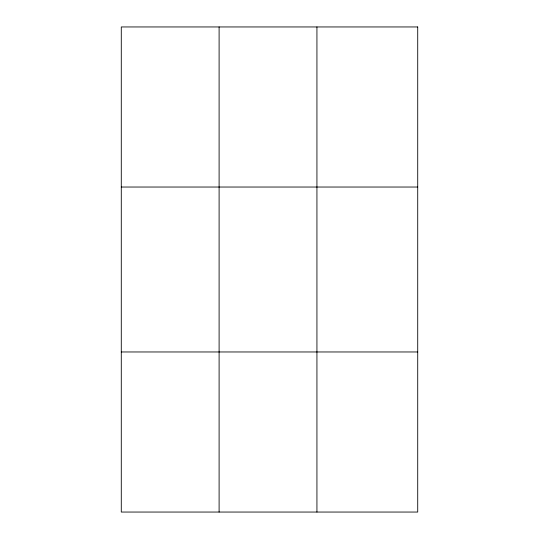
<?xml version="1.0" encoding="UTF-8"?>
<svg xmlns="http://www.w3.org/2000/svg" width="539" height="539" viewBox="0 0 539 539"><rect width="100%" height="100%" fill="white"/><g stroke="black" fill="none" stroke-linecap="round" stroke-linejoin="round"><path stroke-width="0.81" d="M219.103 512.05L219.103 26.95M316.932 512.05L316.932 26.95M121.282 187.033L417.718 187.033M121.282 351.967L417.718 351.967M417.718 26.95L417.718 512.05L121.282 512.05L121.282 26.95L417.718 26.95"/></g></svg>
